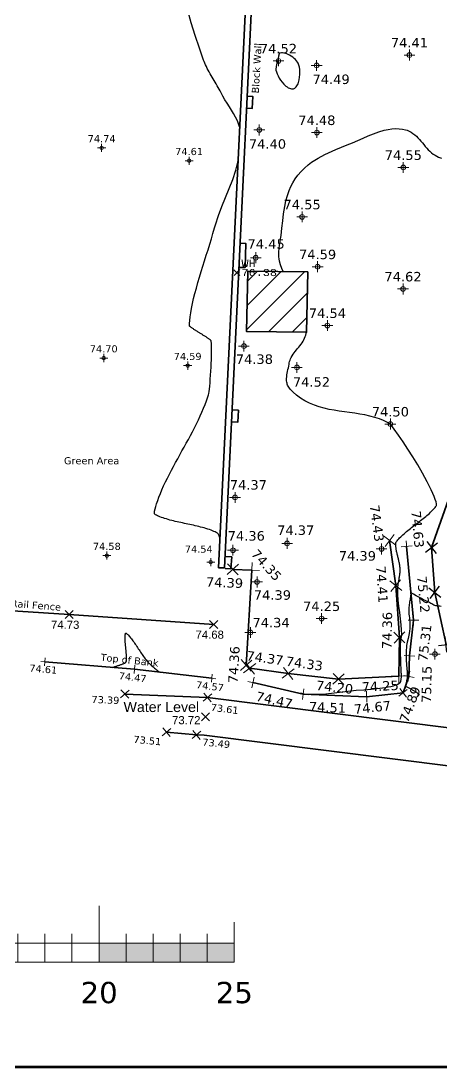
# Model space of a CAD drawing. Header units: metres. Extents: x 538443 to 538604, y 597904 to 598037.
# Drawn here: x 538471.88 to 538487.42, y 597903.86 to 597942.54 of the extents above; entities that cross this region are included whole.
import ezdxf
from ezdxf.enums import TextEntityAlignment as Align

# ---------------------------------------------------------------- set-up
doc = ezdxf.new("R2010")
doc.units = ezdxf.units.M
doc.header["$MEASUREMENT"] = 0
doc.header["$PDMODE"] = 1
doc.header["$PDSIZE"] = 0.1
doc.layers.get('0').update_dxf_attribs({"lineweight": 0})
for name, color, linetype in [('$DTM-CONTOUR-MAJ', 1, 'Continuous'), ('$DTM-CONTOUR-MIN', 4, 'Continuous'), ('Edge of Vegetation Symbol', 3, 'Continuous'), ('Fence Symbol', 16, 'Continuous'), ('Fence-Text', 16, 'Continuous'), ('POINTS', 7, 'Continuous'), ('Spot Height-Text', 7, 'Continuous')]:
    doc.layers.add(name, color=color, linetype=linetype)
for name, color, linetype, lineweight in [('Bank Bottom Elevation', 12, 'Continuous', 0), ('Bank Bottom Line', 12, 'Continuous', 35), ('Bank Bottom Symbol', 12, 'Continuous', 0), ('Bank Top Elevation', 20, 'Continuous', 0), ('Bank Top Line', 20, 'Continuous', 35), ('Bank Top Symbol', 20, 'Continuous', 0), ('Building Line', 5, 'Continuous', 35), ('Edge of Concrete Elevation', 32, 'Continuous', 0), ('Edge of Concrete Line', 32, 'Continuous', 35), ('Edge of Concrete Symbol', 32, 'Continuous', 0), ('Edge of Vegetation Line', 3, 'Continuous', 35), ('Fence Line', 16, 'Continuous', 35), ('Invert Level Text', 7, 'Continuous', 0), ('Spot Height Symbol', 1, 'Continuous', 0), ('Template', 250, 'Continuous', 60), ('Text', 7, 'Continuous', 0), ('Wall Height Elevation', 7, 'Continuous', 0), ('Wall Height Symbol', 7, 'Continuous', 0), ('Wall Height Text', 7, 'Continuous', 0), ('Wall Line', 251, 'Continuous', 35), ('Water Top Elevation', 7, 'Continuous', 0), ('Water Top Symbol', 7, 'Continuous', 0)]:
    doc.layers.add(name, color=color, linetype=linetype, lineweight=lineweight)
doc.styles.add('2mm Arial', font='arial.ttf')
doc.styles.add('Bank Bottom Text', font='verdana.ttf')
doc.styles.add('Bank Top Text', font='verdana.ttf')
doc.styles.add('Contour', font='arial.ttf')
doc.styles.add('Edge Concrete 1.75', font='verdana.ttf')
doc.styles.add('Feature Height Text 1.75', font='cour.ttf')
doc.styles.add('Spot Height Text', font='verdana.ttf')

# ---------------------------------------------------------------- blocks, each defined once
blk = doc.blocks.new('plus circle Colour 1')
at = {"color": 1, "lineweight": 0}
for p, q in [((0, 0), (0, 0.499)), ((0, 0), (-0.499, 0)), ((0.499, 0), (0, 0)), ((0, -0.499), (0, 0))]:
    blk.add_line(p, q, dxfattribs=at)
blk.add_circle((0, 0), 0.217, dxfattribs=at)
blk = doc.blocks.new('CROSS')
at = {"color": 0}
for points in [[(0.5, 0.5), (-0.5, -0.5)], [(0.5, -0.5), (-0.5, 0.5)]]:
    blk.add_lwpolyline(points, dxfattribs=at)
blk = doc.blocks.new('2')
at = {"layer": 'Text'}
h = blk.add_hatch(color=256, dxfattribs=at)
h.paths.add_polyline_path([(538139.417, 603327.391), (538138.417, 603327.391), (538138.417, 603326.69), (538139.417, 603326.69)])
h.paths.add_polyline_path([(538141.417, 603327.391), (538140.417, 603327.391), (538140.417, 603326.69), (538141.417, 603326.69)])
h.paths.add_polyline_path([(538143.417, 603327.391), (538142.417, 603327.391), (538142.417, 603326.69), (538143.417, 603326.69)])
h = blk.add_hatch(color=256, dxfattribs=at)
h.paths.add_polyline_path([(538149.417, 603327.391), (538148.417, 603327.391), (538148.417, 603326.69), (538149.417, 603326.69)])
h.paths.add_polyline_path([(538150.417, 603327.391), (538149.417, 603327.391), (538149.417, 603326.69), (538150.417, 603326.69)])
h.paths.add_polyline_path([(538151.417, 603327.391), (538150.417, 603327.391), (538150.417, 603326.69), (538151.417, 603326.69)])
h.paths.add_polyline_path([(538152.417, 603327.391), (538151.417, 603327.391), (538151.417, 603326.69), (538152.417, 603326.69)])
h.paths.add_polyline_path([(538153.417, 603327.391), (538152.417, 603327.391), (538152.417, 603326.69), (538153.417, 603326.69)])
h.paths.add_polyline_path([(538159.417, 603327.391), (538158.417, 603327.391), (538158.417, 603326.69), (538159.417, 603326.69)])
h.paths.add_polyline_path([(538160.417, 603327.391), (538159.417, 603327.391), (538159.417, 603326.69), (538160.417, 603326.69)])
h.paths.add_polyline_path([(538161.417, 603327.391), (538160.417, 603327.391), (538160.417, 603326.69), (538161.417, 603326.69)])
h.paths.add_polyline_path([(538162.417, 603327.391), (538161.417, 603327.391), (538161.417, 603326.69), (538162.417, 603326.69)])
h.paths.add_polyline_path([(538163.417, 603327.391), (538162.417, 603327.391), (538162.417, 603326.69), (538163.417, 603326.69)])
for p, q in [((538148.417, 603328.772), (538148.417, 603326.69)), ((538158.417, 603328.772), (538158.417, 603326.69)), ((538138.417, 603328.168), (538138.417, 603326.69)), ((538143.417, 603328.168), (538143.417, 603326.69)), ((538148.417, 603328.168), (538148.417, 603326.69)), ((538153.417, 603328.168), (538153.417, 603326.69)), ((538158.417, 603328.168), (538158.417, 603326.69)), ((538163.417, 603328.168), (538163.417, 603326.69)), ((538139.417, 603327.731), (538139.417, 603326.69)), ((538140.417, 603327.731), (538140.417, 603326.69)), ((538141.417, 603327.731), (538141.417, 603326.69)), ((538142.417, 603327.731), (538142.417, 603326.69)), ((538144.417, 603327.731), (538144.417, 603326.69)), ((538145.417, 603327.731), (538145.417, 603326.69)), ((538146.417, 603327.731), (538146.417, 603326.69)), ((538147.417, 603327.731), (538147.417, 603326.69)), ((538149.417, 603327.731), (538149.417, 603326.69)), ((538150.417, 603327.731), (538150.417, 603326.69)), ((538151.417, 603327.731), (538151.417, 603326.69)), ((538152.417, 603327.731), (538152.417, 603326.69)), ((538154.417, 603327.731), (538154.417, 603326.69)), ((538155.417, 603327.731), (538155.417, 603326.69)), ((538156.417, 603327.731), (538156.417, 603326.69)), ((538157.417, 603327.731), (538157.417, 603326.69)), ((538159.417, 603327.731), (538159.417, 603326.69)), ((538160.417, 603327.731), (538160.417, 603326.69)), ((538161.417, 603327.731), (538161.417, 603326.69)), ((538162.417, 603327.731), (538162.417, 603326.69)), ((538138.417, 603327.391), (538163.417, 603327.391)), ((538138.417, 603326.69), (538163.417, 603326.69))]:
    blk.add_line(p, q, dxfattribs=at)
at = {"layer": 'Text', "style": 'Spot Height Text'}
for s, height, p in [('Scale 1:250', 1.18125, (538132.897, 603327.217)), ('0', 0.788, (538138.421, 603325.562)), ('5', 0.788, (538143.421, 603325.562)), ('10', 0.7875, (538148.421, 603325.562)), ('15', 0.7875, (538153.421, 603325.562)), ('20', 0.7875, (538158.421, 603325.562)), ('25', 0.7875, (538163.421, 603325.562))]:
    blk.add_text(s, height=height, dxfattribs=at).set_placement(p, align=Align.MIDDLE_CENTER)

msp = doc.modelspace()

# ---------------------------------------------------------------- hatches: boundary and pattern name
at = {"layer": 'Text'}
h = msp.add_hatch(dxfattribs=at)
h.set_pattern_fill('ANSI31', color=5, scale=5)
h.paths.add_polyline_path([(538482.496, 597933.259), (538480.272, 597933.289), (538480.223, 597931.058), (538482.447, 597931.028)])
h.paths.add_polyline_path([(538479.965, 597933.023), (538481.491, 597933.023), (538481.491, 597933.466), (538479.965, 597933.466)], flags=9)

# ---------------------------------------------------------------- linework, layer by layer
at = {"layer": '$DTM-CONTOUR-MAJ'}
msp.add_lwpolyline([(538487.426, 597920.894), (538487.381, 597920.896), (538487.34, 597920.899), (538487.302, 597920.903), (538487.268, 597920.909), (538487.232, 597920.917), (538487.197, 597920.929), (538487.161, 597920.942), (538487.122, 597920.961), (538487.083, 597920.981), (538487.045, 597921.002), (538487.007, 597921.024), (538486.969, 597921.045), (538486.93, 597921.064), (538486.855, 597921.101), (538486.779, 597921.139), (538486.703, 597921.179), (538486.605, 597921.232), (538486.507, 597921.285), (538486.409, 597921.339), (538486.311, 597921.392), (538486.304, 597921.344), (538486.297, 597921.296), (538486.289, 597921.249), (538486.282, 597921.201), (538486.274, 597921.153), (538486.266, 597921.106), (538486.258, 597921.058), (538486.251, 597921.01), (538486.245, 597920.962), (538486.239, 597920.912), (538486.234, 597920.862), (538486.23, 597920.814), (538486.228, 597920.769), (538486.226, 597920.728), (538486.227, 597920.668), (538486.231, 597920.608), (538486.239, 597920.538), (538486.249, 597920.468), (538486.259, 597920.397), (538486.267, 597920.327), (538486.271, 597920.272), (538486.272, 597920.218), (538486.266, 597920.089), (538486.251, 597919.958), (538486.228, 597919.829), (538486.2, 597919.7), (538486.172, 597919.571), (538486.149, 597919.441), (538486.139, 597919.365), (538486.132, 597919.289), (538486.128, 597919.208), (538486.128, 597919.127), (538486.131, 597918.986), (538486.137, 597918.846), (538486.138, 597918.814), (538486.14, 597918.781), (538486.142, 597918.75), (538486.145, 597918.718), (538486.148, 597918.686), (538486.151, 597918.654), (538486.154, 597918.622), (538486.158, 597918.59), (538486.161, 597918.558), (538486.164, 597918.527), (538486.167, 597918.495), (538486.169, 597918.463), (538486.171, 597918.433), (538486.172, 597918.404), (538486.173, 597918.376), (538486.173, 597918.35), (538486.172, 597918.325), (538486.171, 597918.302), (538486.17, 597918.285), (538486.168, 597918.265), (538486.166, 597918.245), (538486.163, 597918.223), (538486.159, 597918.201), (538486.155, 597918.178), (538486.15, 597918.152), (538486.145, 597918.127), (538486.139, 597918.101), (538486.134, 597918.076), (538486.128, 597918.05), (538486.122, 597918.025), (538486.117, 597917.999), (538486.111, 597917.974), (538486.106, 597917.948), (538486.13, 597917.933), (538486.155, 597917.919), (538486.179, 597917.906), (538486.204, 597917.892), (538486.228, 597917.879), (538486.253, 597917.866), (538486.278, 597917.853), (538486.303, 597917.84), (538486.327, 597917.827), (538486.352, 597917.813), (538486.377, 597917.8), (538486.401, 597917.786), (538486.425, 597917.772), (538486.449, 597917.758), (538486.472, 597917.744), (538486.494, 597917.729), (538486.515, 597917.715), (538486.534, 597917.702), (538486.552, 597917.689), (538486.567, 597917.676), (538486.58, 597917.666), (538486.59, 597917.656), (538486.597, 597917.648), (538486.598, 597917.645), (538486.599, 597917.642), (538486.6, 597917.638), (538486.6, 597917.634), (538486.599, 597917.63), (538486.598, 597917.625), (538486.597, 597917.62), (538486.594, 597917.615), (538486.592, 597917.61), (538486.589, 597917.605), (538486.585, 597917.6), (538486.582, 597917.595), (538486.577, 597917.59), (538486.573, 597917.585), (538486.568, 597917.581), (538486.564, 597917.577), (538486.559, 597917.573), (538486.554, 597917.568), (538486.55, 597917.564), (538486.545, 597917.56), (538486.54, 597917.555), (538486.536, 597917.551), (538486.532, 597917.546), (538486.528, 597917.541), (538486.524, 597917.536)], dxfattribs=at)
at = {"layer": '$DTM-CONTOUR-MIN'}
for points in [[(538479.977, 597938.594), (538479.969, 597938.626), (538479.932, 597938.736), (538479.888, 597938.845), (538479.823, 597938.979), (538479.75, 597939.11), (538479.672, 597939.239), (538479.591, 597939.366), (538479.51, 597939.493), (538479.43, 597939.621), (538479.354, 597939.75), (538479.284, 597939.882), (538479.252, 597939.947), (538479.217, 597940.013), (538479.182, 597940.077), (538479.145, 597940.142), (538479.108, 597940.205), (538479.071, 597940.269), (538479.033, 597940.332), (538478.995, 597940.395), (538478.957, 597940.459), (538478.919, 597940.522), (538478.882, 597940.586), (538478.846, 597940.65), (538478.81, 597940.715), (538478.775, 597940.782), (538478.741, 597940.849), (538478.71, 597940.913), (538478.683, 597940.974), (538478.659, 597941.03), (538478.64, 597941.08), (538478.484, 597941.528), (538478.33, 597941.994), (538478.182, 597942.47), (538478, 597943.09)], [(538481.418, 597941.257), (538481.412, 597941.229), (538481.406, 597941.201), (538481.4, 597941.173), (538481.393, 597941.145), (538481.386, 597941.117), (538481.379, 597941.09), (538481.371, 597941.062), (538481.364, 597941.034), (538481.357, 597941.006), (538481.351, 597940.978), (538481.344, 597940.95), (538481.338, 597940.922), (538481.332, 597940.894), (538481.328, 597940.869), (538481.324, 597940.845), (538481.32, 597940.821), (538481.318, 597940.799), (538481.316, 597940.778), (538481.314, 597940.759), (538481.314, 597940.743), (538481.314, 597940.73), (538481.315, 597940.72), (538481.332, 597940.65), (538481.358, 597940.577), (538481.392, 597940.501), (538481.435, 597940.424), (538481.485, 597940.348), (538481.542, 597940.274), (538481.604, 597940.202), (538481.643, 597940.163), (538481.685, 597940.127), (538481.728, 597940.095), (538481.771, 597940.068), (538481.814, 597940.047), (538481.855, 597940.032), (538481.894, 597940.023), (538481.93, 597940.02), (538481.963, 597940.024), (538481.989, 597940.033), (538482.016, 597940.05), (538482.042, 597940.072), (538482.068, 597940.101), (538482.092, 597940.134), (538482.114, 597940.173), (538482.133, 597940.216), (538482.15, 597940.262), (538482.165, 597940.31), (538482.176, 597940.36), (538482.19, 597940.457), (538482.198, 597940.553), (538482.199, 597940.648), (538482.194, 597940.738), (538482.181, 597940.823), (538482.162, 597940.901), (538482.137, 597940.971), (538482.114, 597941.017), (538482.081, 597941.063), (538482.041, 597941.108), (538481.994, 597941.153), (538481.941, 597941.196), (538481.882, 597941.235), (538481.82, 597941.271), (538481.768, 597941.296), (538481.715, 597941.317), (538481.663, 597941.333), (538481.611, 597941.345), (538481.562, 597941.352), (538481.516, 597941.353), (538481.474, 597941.349), (538481.437, 597941.34), (538481.436, 597941.34), (538481.436, 597941.339), (538481.435, 597941.338), (538481.434, 597941.336), (538481.434, 597941.334), (538481.433, 597941.332), (538481.432, 597941.329), (538481.431, 597941.326), (538481.43, 597941.323), (538481.429, 597941.32), (538481.429, 597941.316), (538481.428, 597941.312), (538481.427, 597941.308), (538481.426, 597941.304), (538481.425, 597941.299), (538481.425, 597941.295), (538481.424, 597941.291), (538481.423, 597941.287), (538481.423, 597941.282), (538481.422, 597941.278), (538481.421, 597941.274), (538481.42, 597941.27), (538481.42, 597941.265), (538481.419, 597941.261), (538481.418, 597941.257)], [(538481.586, 597933.271), (538481.535, 597933.387), (538481.486, 597933.521), (538481.449, 597933.654), (538481.432, 597933.735), (538481.422, 597933.82), (538481.418, 597933.907), (538481.42, 597933.997), (538481.43, 597934.119), (538481.446, 597934.24), (538481.465, 597934.362), (538481.484, 597934.483), (538481.502, 597934.605), (538481.536, 597934.873), (538481.566, 597935.142), (538481.598, 597935.41), (538481.639, 597935.677), (538481.682, 597935.881), (538481.736, 597936.08), (538481.8, 597936.271), (538481.861, 597936.413), (538481.936, 597936.555), (538482.026, 597936.696), (538482.127, 597936.831), (538482.245, 597936.969), (538482.371, 597937.096), (538482.502, 597937.211), (538482.636, 597937.311), (538482.871, 597937.459), (538483.119, 597937.592), (538483.534, 597937.783), (538483.954, 597937.954), (538484.149, 597938.032), (538484.343, 597938.116), (538484.535, 597938.201), (538484.729, 597938.284), (538484.923, 597938.363), (538485.12, 597938.433), (538485.32, 597938.493), (538485.461, 597938.524), (538485.601, 597938.545), (538485.738, 597938.554), (538485.87, 597938.552), (538485.992, 597938.539), (538486.103, 597938.515), (538486.171, 597938.492), (538486.241, 597938.46), (538486.312, 597938.422), (538486.381, 597938.376), (538486.448, 597938.325), (538486.51, 597938.271), (538486.568, 597938.213), (538486.625, 597938.153), (538486.679, 597938.09), (538486.733, 597938.026), (538486.786, 597937.962), (538486.84, 597937.898), (538486.894, 597937.836), (538486.951, 597937.775), (538487.009, 597937.718), (538487.071, 597937.663), (538487.134, 597937.615), (538487.199, 597937.571), (538487.266, 597937.534), (538487.332, 597937.503), (538487.437, 597937.465)], [(538479.246, 597923.425), (538479.243, 597923.431), (538479.227, 597923.466), (538479.212, 597923.498), (538479.198, 597923.526), (538479.184, 597923.55), (538479.172, 597923.57), (538479.161, 597923.584), (538479.152, 597923.594), (538479.131, 597923.609), (538479.102, 597923.626), (538479.065, 597923.644), (538479.021, 597923.664), (538478.97, 597923.685), (538478.914, 597923.707), (538478.854, 597923.729), (538478.791, 597923.75), (538478.726, 597923.771), (538478.661, 597923.791), (538478.595, 597923.809), (538478.529, 597923.827), (538478.462, 597923.844), (538478.396, 597923.86), (538478.329, 597923.875), (538478.262, 597923.89), (538478.195, 597923.905), (538478.128, 597923.919), (538478.061, 597923.933), (538477.993, 597923.947), (538477.926, 597923.961), (538477.859, 597923.975), (538477.792, 597923.989), (538477.724, 597924.004), (538477.657, 597924.019), (538477.591, 597924.034), (538477.524, 597924.05), (538477.458, 597924.067), (538477.392, 597924.085), (538477.326, 597924.103), (538477.26, 597924.123), (538477.198, 597924.143), (538477.138, 597924.164), (538477.08, 597924.184), (538477.025, 597924.205), (538476.976, 597924.226), (538476.932, 597924.245), (538476.894, 597924.263), (538476.864, 597924.28), (538476.841, 597924.295), (538476.827, 597924.308), (538476.82, 597924.318), (538476.818, 597924.358), (538476.825, 597924.417), (538476.841, 597924.493), (538476.866, 597924.584), (538476.899, 597924.689), (538476.94, 597924.806), (538476.988, 597924.933), (538477.041, 597925.066), (538477.099, 597925.204), (538477.161, 597925.344), (538477.229, 597925.491), (538477.3, 597925.636), (538477.373, 597925.781), (538477.448, 597925.925), (538477.524, 597926.068), (538477.601, 597926.211), (538477.68, 597926.353), (538477.758, 597926.495), (538477.838, 597926.637), (538477.917, 597926.779), (538477.996, 597926.921), (538478.074, 597927.064), (538478.152, 597927.206), (538478.228, 597927.35), (538478.302, 597927.494), (538478.375, 597927.638), (538478.446, 597927.784), (538478.514, 597927.931), (538478.578, 597928.076), (538478.638, 597928.218), (538478.693, 597928.356), (538478.742, 597928.486), (538478.783, 597928.605), (538478.815, 597928.712), (538478.827, 597928.762), (538478.839, 597928.834), (538478.851, 597928.924), (538478.864, 597929.032), (538478.876, 597929.155), (538478.887, 597929.291), (538478.898, 597929.436), (538478.907, 597929.587), (538478.916, 597929.742), (538478.922, 597929.877), (538478.927, 597930.01), (538478.93, 597930.138), (538478.932, 597930.258), (538478.933, 597930.369), (538478.932, 597930.468), (538478.929, 597930.554), (538478.926, 597930.625), (538478.92, 597930.679), (538478.914, 597930.715), (538478.912, 597930.719), (538478.907, 597930.724), (538478.9, 597930.73), (538478.89, 597930.739), (538478.878, 597930.748), (538478.864, 597930.759), (538478.848, 597930.771), (538478.83, 597930.784), (538478.811, 597930.798), (538478.792, 597930.811), (538478.771, 597930.825), (538478.75, 597930.84), (538478.728, 597930.855), (538478.706, 597930.869), (538478.683, 597930.883), (538478.661, 597930.897), (538478.639, 597930.911), (538478.616, 597930.925), (538478.594, 597930.939), (538478.571, 597930.953), (538478.549, 597930.966), (538478.526, 597930.98), (538478.504, 597930.994), (538478.481, 597931.007), (538478.459, 597931.021), (538478.436, 597931.035), (538478.414, 597931.049), (538478.392, 597931.063), (538478.369, 597931.077), (538478.347, 597931.091), (538478.325, 597931.105), (538478.303, 597931.119), (538478.281, 597931.134), (538478.259, 597931.149), (538478.238, 597931.163), (538478.218, 597931.177), (538478.199, 597931.19), (538478.182, 597931.203), (538478.165, 597931.215), (538478.151, 597931.226), (538478.139, 597931.236), (538478.129, 597931.244), (538478.122, 597931.251), (538478.118, 597931.256), (538478.116, 597931.259), (538478.116, 597931.347), (538478.124, 597931.458), (538478.14, 597931.591), (538478.163, 597931.742), (538478.193, 597931.908), (538478.229, 597932.085), (538478.27, 597932.269), (538478.316, 597932.457), (538478.37, 597932.661), (538478.427, 597932.864), (538478.487, 597933.067), (538478.548, 597933.269), (538478.611, 597933.471), (538478.674, 597933.672), (538478.738, 597933.874), (538478.802, 597934.075), (538478.864, 597934.277), (538478.926, 597934.479), (538478.985, 597934.682), (538479.042, 597934.885), (538479.075, 597935.003), (538479.187, 597935.343), (538479.315, 597935.678), (538479.451, 597936.011), (538479.587, 597936.344), (538479.714, 597936.679), (538479.827, 597937.019), (538479.906, 597937.32), (538479.919, 597937.382)], [(538482.092, 597917.705), (538482.161, 597917.697), (538482.23, 597917.688), (538482.27, 597917.682), (538482.309, 597917.674), (538482.31, 597917.673), (538482.311, 597917.673), (538482.313, 597917.673), (538482.314, 597917.672), (538482.315, 597917.672), (538482.317, 597917.671), (538482.318, 597917.671), (538482.32, 597917.67), (538482.321, 597917.67), (538482.323, 597917.669), (538482.324, 597917.668), (538482.326, 597917.668), (538482.327, 597917.667), (538482.328, 597917.667), (538482.33, 597917.666), (538482.331, 597917.666), (538482.333, 597917.665), (538482.334, 597917.665), (538482.336, 597917.664), (538482.337, 597917.663), (538482.339, 597917.663), (538482.34, 597917.663), (538482.341, 597917.662), (538482.343, 597917.662), (538482.344, 597917.662), (538482.345, 597917.661), (538482.346, 597917.661), (538482.347, 597917.661), (538482.579, 597917.646), (538482.816, 597917.643), (538483.055, 597917.653), (538483.364, 597917.682), (538483.671, 597917.721), (538483.979, 597917.761), (538484.287, 597917.792), (538484.564, 597917.81), (538484.84, 597917.829), (538485.157, 597917.868), (538485.259, 597917.883), (538485.361, 597917.898), (538485.463, 597917.914), (538485.563, 597917.933), (538485.663, 597917.957), (538485.72, 597917.975), (538485.775, 597917.997), (538485.827, 597918.022), (538485.875, 597918.049), (538485.917, 597918.079), (538485.919, 597918.081), (538485.921, 597918.085), (538485.923, 597918.09), (538485.925, 597918.096), (538485.928, 597918.104), (538485.93, 597918.112), (538485.933, 597918.122), (538485.935, 597918.132), (538485.937, 597918.142), (538485.939, 597918.153), (538485.945, 597918.182), (538485.949, 597918.211), (538485.953, 597918.239), (538485.956, 597918.265), (538485.958, 597918.29), (538485.96, 597918.312), (538485.96, 597918.32), (538485.96, 597918.328), (538485.96, 597918.337), (538485.96, 597918.346), (538485.96, 597918.355), (538485.959, 597918.365), (538485.958, 597918.376), (538485.958, 597918.386), (538485.957, 597918.397), (538485.956, 597918.407), (538485.954, 597918.418), (538485.953, 597918.428), (538485.952, 597918.439), (538485.951, 597918.449), (538485.95, 597918.46), (538485.95, 597918.47), (538485.949, 597918.481), (538485.949, 597918.491), (538485.935, 597918.857), (538485.925, 597919.222), (538485.927, 597919.434), (538485.937, 597919.644), (538485.938, 597919.66), (538485.94, 597919.677), (538485.945, 597919.705), (538485.952, 597919.734), (538485.958, 597919.762), (538485.963, 597919.79), (538485.966, 597919.819), (538485.967, 597919.847), (538485.964, 597920.026), (538485.952, 597920.206), (538485.926, 597920.437), (538485.893, 597920.667), (538485.859, 597920.898), (538485.833, 597921.128), (538485.82, 597921.326), (538485.818, 597921.523), (538485.819, 597921.549), (538485.821, 597921.577), (538485.823, 597921.608), (538485.826, 597921.639), (538485.83, 597921.671), (538485.834, 597921.702), (538485.839, 597921.734), (538485.844, 597921.765), (538485.849, 597921.797), (538485.855, 597921.828), (538485.861, 597921.859), (538485.867, 597921.891), (538485.873, 597921.922), (538485.878, 597921.953), (538485.884, 597921.985), (538485.889, 597922.016), (538485.893, 597922.048), (538485.898, 597922.079), (538485.901, 597922.11), (538485.904, 597922.14), (538485.907, 597922.168), (538485.908, 597922.196), (538485.909, 597922.221), (538485.91, 597922.243), (538485.909, 597922.267), (538485.907, 597922.293), (538485.905, 597922.323), (538485.901, 597922.354), (538485.897, 597922.387), (538485.892, 597922.42), (538485.886, 597922.454), (538485.88, 597922.488), (538485.873, 597922.521), (538485.866, 597922.554), (538485.859, 597922.588), (538485.851, 597922.621), (538485.843, 597922.654), (538485.835, 597922.688), (538485.827, 597922.721), (538485.818, 597922.754), (538485.81, 597922.787), (538485.802, 597922.821), (538485.795, 597922.854), (538485.787, 597922.887), (538485.78, 597922.921), (538485.773, 597922.954), (538485.767, 597922.988), (538485.761, 597923.021), (538485.757, 597923.053), (538485.752, 597923.084), (538485.749, 597923.114), (538485.746, 597923.142), (538485.745, 597923.168), (538485.744, 597923.191), (538485.744, 597923.211), (538485.745, 597923.227), (538485.746, 597923.24), (538485.749, 597923.249), (538485.759, 597923.268), (538485.776, 597923.291), (538485.798, 597923.319), (538485.825, 597923.351), (538485.856, 597923.385), (538485.891, 597923.422), (538485.929, 597923.461), (538485.97, 597923.5), (538486.012, 597923.54), (538486.056, 597923.58), (538486.101, 597923.619), (538486.147, 597923.658), (538486.193, 597923.696), (538486.239, 597923.733), (538486.286, 597923.771), (538486.333, 597923.807), (538486.381, 597923.844), (538486.429, 597923.88), (538486.476, 597923.917), (538486.524, 597923.953), (538486.572, 597923.989), (538486.62, 597924.026), (538486.667, 597924.062), (538486.714, 597924.099), (538486.761, 597924.136), (538486.808, 597924.174), (538486.854, 597924.212), (538486.899, 597924.251), (538486.944, 597924.29), (538486.989, 597924.33), (538487.031, 597924.37), (538487.072, 597924.41), (538487.111, 597924.449), (538487.146, 597924.486), (538487.178, 597924.521), (538487.204, 597924.553), (538487.226, 597924.581), (538487.242, 597924.604), (538487.252, 597924.623), (538487.256, 597924.636), (538487.254, 597924.686), (538487.238, 597924.755), (538487.21, 597924.844), (538487.17, 597924.949), (538487.119, 597925.07), (538487.058, 597925.204), (538486.988, 597925.348), (538486.911, 597925.499), (538486.827, 597925.655), (538486.739, 597925.813), (538486.56, 597926.122), (538486.378, 597926.422), (538486.198, 597926.71), (538486.022, 597926.979), (538485.853, 597927.226), (538485.693, 597927.445), (538485.547, 597927.634), (538485.42, 597927.702), (538485.288, 597927.764), (538485.151, 597927.82), (538484.973, 597927.879), (538484.791, 597927.928), (538484.606, 597927.969), (538484.419, 597928.003), (538484.23, 597928.033), (538484.04, 597928.06), (538483.849, 597928.085), (538483.659, 597928.112), (538483.47, 597928.142), (538483.283, 597928.176), (538483.098, 597928.217), (538482.916, 597928.266), (538482.738, 597928.325), (538482.555, 597928.402), (538482.38, 597928.49), (538482.218, 597928.588), (538482.072, 597928.695), (538481.947, 597928.807), (538481.843, 597928.923), (538481.764, 597929.039), (538481.748, 597929.07), (538481.735, 597929.105), (538481.724, 597929.143), (538481.716, 597929.185), (538481.711, 597929.228), (538481.709, 597929.272), (538481.709, 597929.317), (538481.714, 597929.383), (538481.722, 597929.449), (538481.733, 597929.515), (538481.746, 597929.581), (538481.76, 597929.647), (538481.774, 597929.712), (538481.787, 597929.778), (538481.798, 597929.844), (538481.807, 597929.893), (538481.82, 597929.944), (538481.837, 597929.995), (538481.858, 597930.046), (538481.883, 597930.097), (538481.915, 597930.155), (538481.951, 597930.211), (538481.99, 597930.265), (538482.031, 597930.319), (538482.073, 597930.371), (538482.116, 597930.424), (538482.159, 597930.476), (538482.201, 597930.529), (538482.242, 597930.582), (538482.281, 597930.637), (538482.317, 597930.693), (538482.35, 597930.751), (538482.377, 597930.808), (538482.399, 597930.865), (538482.417, 597930.923), (538482.43, 597930.979), (538482.438, 597931.028)], [(538475.271, 597918.635), (538475.293, 597918.643), (538475.314, 597918.651), (538475.336, 597918.659), (538475.358, 597918.666), (538475.38, 597918.673), (538475.402, 597918.681), (538475.425, 597918.688), (538475.447, 597918.695), (538475.469, 597918.702), (538475.491, 597918.709), (538475.513, 597918.716), (538475.535, 597918.723), (538475.557, 597918.731), (538475.579, 597918.738), (538475.601, 597918.746), (538475.623, 597918.755), (538475.644, 597918.763), (538475.665, 597918.772), (538475.685, 597918.781), (538475.704, 597918.79), (538475.721, 597918.799), (538475.735, 597918.807), (538475.748, 597918.814), (538475.757, 597918.821), (538475.764, 597918.826), (538475.767, 597918.831), (538475.771, 597918.839), (538475.774, 597918.85), (538475.776, 597918.865), (538475.779, 597918.883), (538475.781, 597918.903), (538475.783, 597918.926), (538475.784, 597918.951), (538475.785, 597918.977), (538475.785, 597919.004), (538475.785, 597919.032), (538475.785, 597919.062), (538475.784, 597919.092), (538475.782, 597919.123), (538475.78, 597919.153), (538475.778, 597919.183), (538475.775, 597919.213), (538475.773, 597919.244), (538475.77, 597919.274), (538475.766, 597919.304), (538475.763, 597919.334), (538475.76, 597919.365), (538475.756, 597919.395), (538475.753, 597919.425), (538475.75, 597919.455), (538475.747, 597919.486), (538475.744, 597919.516), (538475.741, 597919.546), (538475.739, 597919.576), (538475.737, 597919.607), (538475.736, 597919.637), (538475.735, 597919.667), (538475.734, 597919.697), (538475.734, 597919.726), (538475.735, 597919.754), (538475.735, 597919.781), (538475.737, 597919.807), (538475.739, 597919.83), (538475.741, 597919.851), (538475.744, 597919.868), (538475.747, 597919.883), (538475.75, 597919.894), (538475.753, 597919.901), (538475.757, 597919.904), (538475.765, 597919.903), (538475.777, 597919.897), (538475.792, 597919.886), (538475.81, 597919.87), (538475.832, 597919.85), (538475.856, 597919.825), (538475.882, 597919.797), (538475.909, 597919.765), (538475.938, 597919.731), (538475.966, 597919.695), (538475.995, 597919.658), (538476.025, 597919.618), (538476.055, 597919.578), (538476.084, 597919.537), (538476.112, 597919.495), (538476.14, 597919.453), (538476.168, 597919.412), (538476.196, 597919.369), (538476.223, 597919.327), (538476.25, 597919.285), (538476.278, 597919.243), (538476.305, 597919.201), (538476.333, 597919.159), (538476.361, 597919.117), (538476.389, 597919.076), (538476.418, 597919.035), (538476.448, 597918.994), (538476.478, 597918.954), (538476.508, 597918.915), (538476.539, 597918.877), (538476.569, 597918.841), (538476.587, 597918.821), (538476.608, 597918.799), (538476.631, 597918.775), (538476.657, 597918.751), (538476.683, 597918.726), (538476.711, 597918.701), (538476.74, 597918.676), (538476.769, 597918.652), (538476.798, 597918.628), (538476.827, 597918.604), (538476.856, 597918.58), (538476.886, 597918.556), (538476.915, 597918.533), (538476.944, 597918.509), (538476.973, 597918.484), (538477.002, 597918.459)]]:
    msp.add_lwpolyline(points, dxfattribs=at)
at = {"layer": 'Bank Bottom Line'}
for points in [[(538480.345, 597918.606), (538481.762, 597918.409), (538483.628, 597918.205), (538485.856, 597918.317), (538485.882, 597919.743), (538485.748, 597921.66), (538485.52, 597923.327)], [(538519.161, 597916.1), (538504.944, 597915.526), (538488.01, 597916.369), (538478.78, 597917.526), (538475.725, 597917.65)], [(538477.266, 597916.245), (538478.374, 597916.14), (538478.664, 597916.128), (538487.888, 597914.972), (538504.937, 597914.123), (538519.218, 597914.7)]]:
    msp.add_lwpolyline(points, dxfattribs=at)
at = {"layer": 'Bank Top Line'}
for points in [[(538486.15, 597923.111), (538486.405, 597920.38), (538486.254, 597919.067), (538486.236, 597918.299), (538486.015, 597917.7), (538484.668, 597917.554), (538482.325, 597917.652), (538480.464, 597918.076)], [(538478.944, 597918.234), (538476.083, 597918.566), (538472.765, 597918.846)]]:
    msp.add_lwpolyline(points, dxfattribs=at)
at = {"layer": 'Bank Top Symbol'}
for p, q in [((538486.349, 597923.13), (538485.951, 597923.092)), ((538486.131, 597923.31), (538486.169, 597922.912)), ((538486.407, 597920.58), (538486.403, 597920.18)), ((538486.605, 597920.378), (538486.205, 597920.382)), ((538486.268, 597919.267), (538486.24, 597918.867)), ((538472.914, 597918.833), (538472.616, 597918.859)), ((538472.752, 597918.697), (538472.778, 597918.995)), ((538486.454, 597919.053), (538486.054, 597919.081)), ((538476.232, 597918.551), (538475.934, 597918.581)), ((538476.068, 597918.417), (538476.098, 597918.715)), ((538486.273, 597918.495), (538486.199, 597918.103)), ((538479.093, 597918.217), (538478.795, 597918.251)), ((538478.927, 597918.085), (538478.961, 597918.383)), ((538480.659, 597918.032), (538480.269, 597918.12)), ((538480.42, 597917.881), (538480.508, 597918.271)), ((538486.432, 597918.262), (538486.04, 597918.336)), ((538482.298, 597917.454), (538482.352, 597917.85)), ((538484.675, 597917.354), (538484.661, 597917.754)), ((538486.173, 597917.823), (538485.857, 597917.577)), ((538486.138, 597917.542), (538485.892, 597917.858)), ((538482.523, 597917.625), (538482.127, 597917.679)), ((538484.868, 597917.561), (538484.468, 597917.547))]:
    msp.add_line(p, q, dxfattribs=at)
at = {"layer": 'Building Line'}
msp.add_lwpolyline([(538482.496, 597933.259), (538482.447, 597931.028), (538480.223, 597931.058), (538480.272, 597933.289)], close=True, dxfattribs=at)
at = {"layer": 'Edge of Concrete Line'}
msp.add_lwpolyline([(538480.214, 597918.713), (538480.419, 597922.235), (538479.721, 597922.26)], dxfattribs=at)
at = {"layer": 'Edge of Vegetation Line'}
msp.add_lwpolyline([(538496.872, 597927.045), (538492.961, 597927.285), (538489.591, 597926.602), (538487.756, 597925.013), (538487.072, 597923.069), (538487.194, 597921.408), (538487.608, 597919.481), (538490.538, 597919.508), (538492.021, 597919.824), (538492.906, 597920.916), (538494.486, 597921.436), (538495.952, 597922.531), (538496.595, 597925.314), (538496.872, 597927.045)], dxfattribs=at)
at = {"layer": 'Fence Line'}
msp.add_lwpolyline([(538461.183, 597921.347), (538467.003, 597921.021), (538473.666, 597920.592), (538479.012, 597920.226)], dxfattribs=at)
at = {"layer": 'POINTS'}
for p in [(538486.276, 597941.959), (538480.599, 597938.459), (538474.866, 597937.842), (538482.762, 597938.18), (538485.787, 597937.869), (538478.102, 597937.368), (538479.868, 597933.235), (538480.129, 597932.011), (538485.966, 597931.598), (538474.944, 597930.073), (538478.049, 597929.793), (538479.969, 597927.084), (538483.147, 597926.211), (538487.241, 597924.955), (538475.058, 597922.77), (538478.902, 597922.526), (538479.192, 597922.312), (538479.422, 597922.313), (538480.172, 597922.193), (538483.383, 597921.915), (538487.208, 597921.135), (538473.666, 597920.592), (538479.012, 597920.226), (538480.414, 597919.82), (538485.58, 597919.511), (538472.765, 597918.846), (538476.083, 597918.566), (538478.944, 597918.234), (538475.725, 597917.65), (538478.754, 597917.417), (538478.78, 597917.526), (538477.266, 597916.245), (538478.374, 597916.14)]:
    msp.add_point(p, dxfattribs=at)
at = {"layer": 'Template'}
msp.add_lwpolyline([(538443.355, 598004.719), (538587.947, 598004.719), (538587.947, 597903.861), (538443.355, 597903.861)], close=True, dxfattribs=at)
at = {"layer": 'Wall Height Symbol'}
for p, q in [((538479.976, 597933.13), (538479.76, 597933.34)), ((538479.763, 597933.127), (538479.973, 597933.343))]:
    msp.add_line(p, q, dxfattribs=at)
at = {"layer": 'Wall Line'}
for points in [[(538480.927, 597953.832), (538480.927, 597953.832), (538480.927, 597953.832), (538480.927, 597953.832), (538480.927, 597953.832), (538479.407, 597922.313), (538479.193, 597922.323), (538480.734, 597954.29), (538481.16, 597954.27), (538481.16, 597954.27), (538481.135, 597953.828), (538480.927, 597953.832)], [(538480.248, 597939.752), (538480.46, 597939.741), (538480.438, 597939.299), (538480.227, 597939.31)], [(538480.454, 597939.611), (538480.454, 597939.611)], [(538479.986, 597934.314), (538480.204, 597934.306), (538480.173, 597933.416), (538479.943, 597933.424)], [(538479.668, 597927.719), (538479.907, 597927.707), (538479.925, 597928.141), (538479.689, 597928.153)], [(538479.428, 597922.741), (538479.677, 597922.722), (538479.651, 597922.282), (538479.431, 597922.299)]]:
    msp.add_lwpolyline(points, dxfattribs=at)

# ---------------------------------------------------------------- block references
at = {"color": 7}
msp.add_blockref('2', (316.353, -5418.945), dxfattribs=at)
at = {"layer": 'Bank Bottom Symbol'}
for p, xscale, yscale, zscale, rotation in [((538485.52, 597923.327), 0.4, 0.4, 0.4, 7.788171446611242), ((538485.748, 597921.66), 0.4, 0.4, 0.4, 5.893346632440991), ((538485.882, 597919.743), 0.4, 0.4, 0.4, 1.4769869914769), ((538480.345, 597918.606), 0.4, 0.4, 0.4, 262.0851239572622), ((538481.762, 597918.409), 0.4, 0.4, 0.4, 262.9230270980568), ((538485.856, 597918.317), 0.4, 0.4, 0.4, 315.9166242195893), ((538483.628, 597918.205), 0.4, 0.4, 0.4, 268.3193632628921), ((538475.725, 597917.65), 0.3, 0.3, 0.3, 87.67568612186167), ((538478.78, 597917.526), 0.3, 0.3, 0.3, 85.26540322242104), ((538477.266, 597916.245), 0.3, 0.3, 0.3, 264.5865124005726), ((538478.374, 597916.14), 0.3, 0.3, 0.3, 264.5865124005726)]:
    msp.add_blockref('CROSS', p, dxfattribs=dict(at, xscale=xscale, yscale=yscale, zscale=zscale, rotation=rotation))
at = {"layer": 'Edge of Concrete Symbol', "xscale": 0.4, "yscale": 0.4, "zscale": 0.4}
for p, rotation in [((538479.721, 597922.26), 87.94873574208776), ((538480.419, 597922.235), 42.30878050796084), ((538480.214, 597918.713), 356.6688252689844)]:
    msp.add_blockref('CROSS', p, dxfattribs=dict(at, rotation=rotation))
at = {"layer": 'Edge of Vegetation Symbol', "xscale": 0.4, "yscale": 0.4, "zscale": 0.4}
for p, rotation in [((538487.072, 597923.069), 172.4081501760791), ((538487.194, 597921.408), 188.1630139933697), ((538487.608, 597919.481), 231.3265893049289)]:
    msp.add_blockref('CROSS', p, dxfattribs=dict(at, rotation=rotation))
at = {"layer": 'Fence Symbol', "xscale": 0.3, "yscale": 0.3, "zscale": 0.3}
for p in [(538473.666, 597920.592), (538479.012, 597920.226)]:
    msp.add_blockref('CROSS', p, dxfattribs=at)
at = {"layer": 'Spot Height Symbol'}
for p, xscale, yscale, zscale in [((538486.254, 597941.276), 0.4, 0.4, 0.4), ((538486.254, 597941.276), 0.4, 0.4, 0.4), ((538481.409, 597941.058), 0.4, 0.4, 0.4), ((538481.409, 597941.058), 0.4, 0.4, 0.4), ((538482.82, 597940.89), 0.4, 0.4, 0.4), ((538482.82, 597940.89), 0.4, 0.4, 0.4), ((538480.699, 597938.505), 0.4, 0.4, 0.4), ((538480.699, 597938.505), 0.4, 0.4, 0.4), ((538482.828, 597938.408), 0.4, 0.4, 0.4), ((538482.828, 597938.408), 0.4, 0.4, 0.4), ((538474.866, 597937.842), 0.3, 0.3, 0.3), ((538474.866, 597937.842), 0.3, 0.3, 0.3), ((538478.102, 597937.368), 0.3, 0.3, 0.3), ((538478.102, 597937.368), 0.3, 0.3, 0.3), ((538486.027, 597937.119), 0.4, 0.4, 0.4), ((538486.027, 597937.119), 0.4, 0.4, 0.4), ((538482.283, 597935.293), 0.4, 0.4, 0.4), ((538482.283, 597935.293), 0.4, 0.4, 0.4), ((538480.569, 597933.782), 0.4, 0.4, 0.4), ((538480.569, 597933.782), 0.4, 0.4, 0.4), ((538482.856, 597933.45), 0.4, 0.4, 0.4), ((538482.856, 597933.45), 0.4, 0.4, 0.4), ((538486.015, 597932.627), 0.4, 0.4, 0.4), ((538486.015, 597932.627), 0.4, 0.4, 0.4), ((538483.217, 597931.275), 0.4, 0.4, 0.4), ((538483.217, 597931.275), 0.4, 0.4, 0.4), ((538480.13, 597930.514), 0.4, 0.4, 0.4), ((538480.13, 597930.514), 0.4, 0.4, 0.4), ((538474.944, 597930.073), 0.3, 0.3, 0.3), ((538474.944, 597930.073), 0.3, 0.3, 0.3), ((538478.049, 597929.793), 0.3, 0.3, 0.3), ((538478.049, 597929.793), 0.3, 0.3, 0.3), ((538482.091, 597929.726), 0.4, 0.4, 0.4), ((538482.091, 597929.726), 0.4, 0.4, 0.4), ((538485.547, 597927.634), 0.4, 0.4, 0.4), ((538485.547, 597927.634), 0.4, 0.4, 0.4), ((538479.801, 597924.918), 0.4, 0.4, 0.4), ((538479.801, 597924.918), 0.4, 0.4, 0.4), ((538479.724, 597922.969), 0.4, 0.4, 0.4), ((538479.724, 597922.969), 0.4, 0.4, 0.4), ((538481.729, 597923.222), 0.4, 0.4, 0.4), ((538481.729, 597923.222), 0.4, 0.4, 0.4), ((538485.222, 597923.016), 0.4, 0.4, 0.4), ((538485.222, 597923.016), 0.4, 0.4, 0.4), ((538475.058, 597922.77), 0.3, 0.3, 0.3), ((538475.058, 597922.77), 0.3, 0.3, 0.3), ((538478.902, 597922.526), 0.3, 0.3, 0.3), ((538478.902, 597922.526), 0.3, 0.3, 0.3), ((538480.616, 597921.795), 0.4, 0.4, 0.4), ((538480.616, 597921.795), 0.4, 0.4, 0.4), ((538483.005, 597920.442), 0.4, 0.4, 0.4), ((538483.005, 597920.442), 0.4, 0.4, 0.4), ((538480.368, 597919.929), 0.4, 0.4, 0.4), ((538480.368, 597919.929), 0.4, 0.4, 0.4), ((538487.196, 597919.127), 0.4, 0.4, 0.4), ((538487.196, 597919.127), 0.4, 0.4, 0.4)]:
    msp.add_blockref('plus circle Colour 1', p, dxfattribs=dict(at, xscale=xscale, yscale=yscale, zscale=zscale))
at = {"layer": 'Water Top Symbol', "xscale": 0.3, "yscale": 0.3, "zscale": 0.3}
msp.add_blockref('CROSS', (538478.709, 597916.809), dxfattribs=at)

# ---------------------------------------------------------------- texts
at = {"layer": 'Bank Bottom Elevation', "style": 'Bank Bottom Text'}
for s, height, rotation, p in [('74.43', 0.35, 277.7882, (538484.957, 597924.647)), ('74.41', 0.35, 273.9985, (538485.191, 597922.391)), ('73.39', 0.2625, -2.3243, (538474.492, 597917.456)), ('73.61', 0.2625, -7.1449, (538478.907, 597917.166))]:
    msp.add_text(s, height=height, rotation=rotation, dxfattribs=at).set_placement(p, align=Align.MIDDLE_LEFT)
for s, height, rotation, p in [('74.36', 0.35, 88.9555, (538485.439, 597920.689)), ('74.37', 0.35, 352.0851, (538481.591, 597918.889)), ('74.33', 0.35, 352.0851, (538483.048, 597918.684)), ('74.20', 0.35, 353.7609, (538484.167, 597917.831)), ('74.25', 0.35, 2.8778, (538485.858, 597917.98)), ('73.51', 0.2625, -5.4135, (538477.072, 597915.885)), ('73.49', 0.2625, -5.4135, (538479.619, 597915.783))]:
    msp.add_text(s, height=height, rotation=rotation, dxfattribs=at).set_placement(p, align=Align.MIDDLE_RIGHT)
at = {"layer": 'Bank Top Elevation', "style": 'Bank Top Text'}
for s, p in [('74.63', (538486.622, 597923.059)), ('75.22', (538486.837, 597920.649))]:
    msp.add_text(s, height=0.35, rotation=275.3344, dxfattribs=at).set_placement(p, align=Align.MIDDLE_RIGHT)
for s, height, rotation, p in [('75.31', 0.35, 83.4396, (538486.74, 597918.862)), ('74.61', 0.2625, -4.8237, (538472.195, 597918.616)), ('75.15', 0.35, 88.6574, (538486.872, 597917.325)), ('74.47', 0.2625, -6.6192, (538475.502, 597918.331)), ('74.57', 0.2625, -6.6192, (538478.363, 597917.999)), ('74.47', 0.35, 347.1651, (538480.585, 597917.582)), ('74.89', 0.35, 69.7485, (538486.033, 597916.622)), ('74.51', 0.35, 357.6049, (538482.533, 597917.188)), ('74.67', 0.35, 6.1861, (538484.2, 597917.086))]:
    msp.add_text(s, height=height, rotation=rotation, dxfattribs=at).set_placement(p, align=Align.MIDDLE_LEFT)
at = {"layer": 'Edge of Concrete Elevation', "style": 'Edge Concrete 1.75'}
for s, rotation, p in [('74.35', 312.3088, (538480.964, 597922.421)), ('74.39', 357.9487, (538479.413, 597921.771)), ('74.36', 86.6688, (538479.76, 597918.739))]:
    msp.add_text(s, height=0.35, rotation=rotation, dxfattribs=at).set_placement(p, align=Align.MIDDLE_CENTER)
at = {"layer": 'Fence-Text', "style": '2mm Arial'}
for s, p in [('74.73', (538472.994, 597920.213)), ('74.68', (538478.34, 597919.847))]:
    msp.add_text(s, height=0.3, dxfattribs=at).set_placement(p, align=Align.MIDDLE_LEFT)
at = {"layer": 'Invert Level Text', "style": 'Contour'}
msp.add_text('Water Level', height=0.375, dxfattribs=at).set_placement((538478.472, 597917.174), align=Align.MIDDLE_RIGHT)
at = {"layer": 'Spot Height-Text', "style": 'Spot Height Text'}
for s, height, p in [('74.52', 0.35, (538481.409, 597941.513)), ('74.41', 0.35, (538486.254, 597941.731)), ('74.49', 0.35, (538483.356, 597940.379)), ('74.48', 0.35, (538482.828, 597938.863)), ('74.74', 0.2625, (538474.866, 597938.183)), ('74.61', 0.2625, (538478.102, 597937.709)), ('74.40', 0.35, (538481.002, 597937.988)), ('74.55', 0.35, (538486.027, 597937.574)), ('74.55', 0.35, (538482.283, 597935.748)), ('74.45', 0.35, (538480.951, 597934.291)), ('74.59', 0.35, (538482.856, 597933.905)), ('74.62', 0.35, (538486.015, 597933.082)), ('74.54', 0.35, (538483.217, 597931.73)), ('74.70', 0.2625, (538474.944, 597930.414)), ('74.59', 0.2625, (538478.049, 597930.134)), ('74.38', 0.35, (538480.518, 597930.032)), ('74.52', 0.35, (538482.63, 597929.19)), ('74.50', 0.35, (538485.547, 597928.089)), ('74.37', 0.35, (538480.294, 597925.384)), ('74.37', 0.35, (538482.047, 597923.71)), ('74.36', 0.35, (538480.217, 597923.499)), ('74.58', 0.2625, (538475.058, 597923.111)), ('74.54', 0.2625, (538478.46, 597923.009)), ('74.39', 0.35, (538484.327, 597922.759)), ('74.39', 0.35, (538481.185, 597921.313)), ('74.25', 0.35, (538483.005, 597920.897)), ('74.34', 0.35, (538481.135, 597920.293))]:
    msp.add_text(s, height=height, dxfattribs=at).set_placement(p, align=Align.MIDDLE_CENTER)
at = {"layer": 'Text', "style": 'Spot Height Text'}
for s, rotation, p in [('Block Wall', 86.7495, (538480.601, 597940.789)), ('Timber Post & Rail Fence', 355.4934, (538471.11, 597921.038)), ('Top of Bank', 354.0658, (538475.9, 597918.905))]:
    msp.add_text(s, height=0.2625, rotation=rotation, dxfattribs=at).set_placement(p, align=Align.MIDDLE_CENTER)
msp.add_text('Green Area', height=0.2625, dxfattribs=at).set_placement((538474.496, 597926.277), align=Align.MIDDLE_CENTER)
at = {"layer": 'Wall Height Elevation', "style": 'Feature Height Text 1.75'}
msp.add_text('76.38', height=0.2625, dxfattribs=at).set_placement((538480.039, 597933.235), align=Align.MIDDLE_LEFT)
at = {"layer": 'Wall Height Text', "style": 'Feature Height Text 1.75'}
msp.add_text('WH', height=0.2625, dxfattribs=at).set_placement((538480.039, 597933.576), align=Align.MIDDLE_LEFT)
at = {"layer": 'Water Top Elevation', "style": '2mm Arial'}
msp.add_text('73.72', height=0.3, dxfattribs=at).set_placement((538478.521, 597916.686), align=Align.MIDDLE_RIGHT)

doc.saveas('drawing.dxf')
